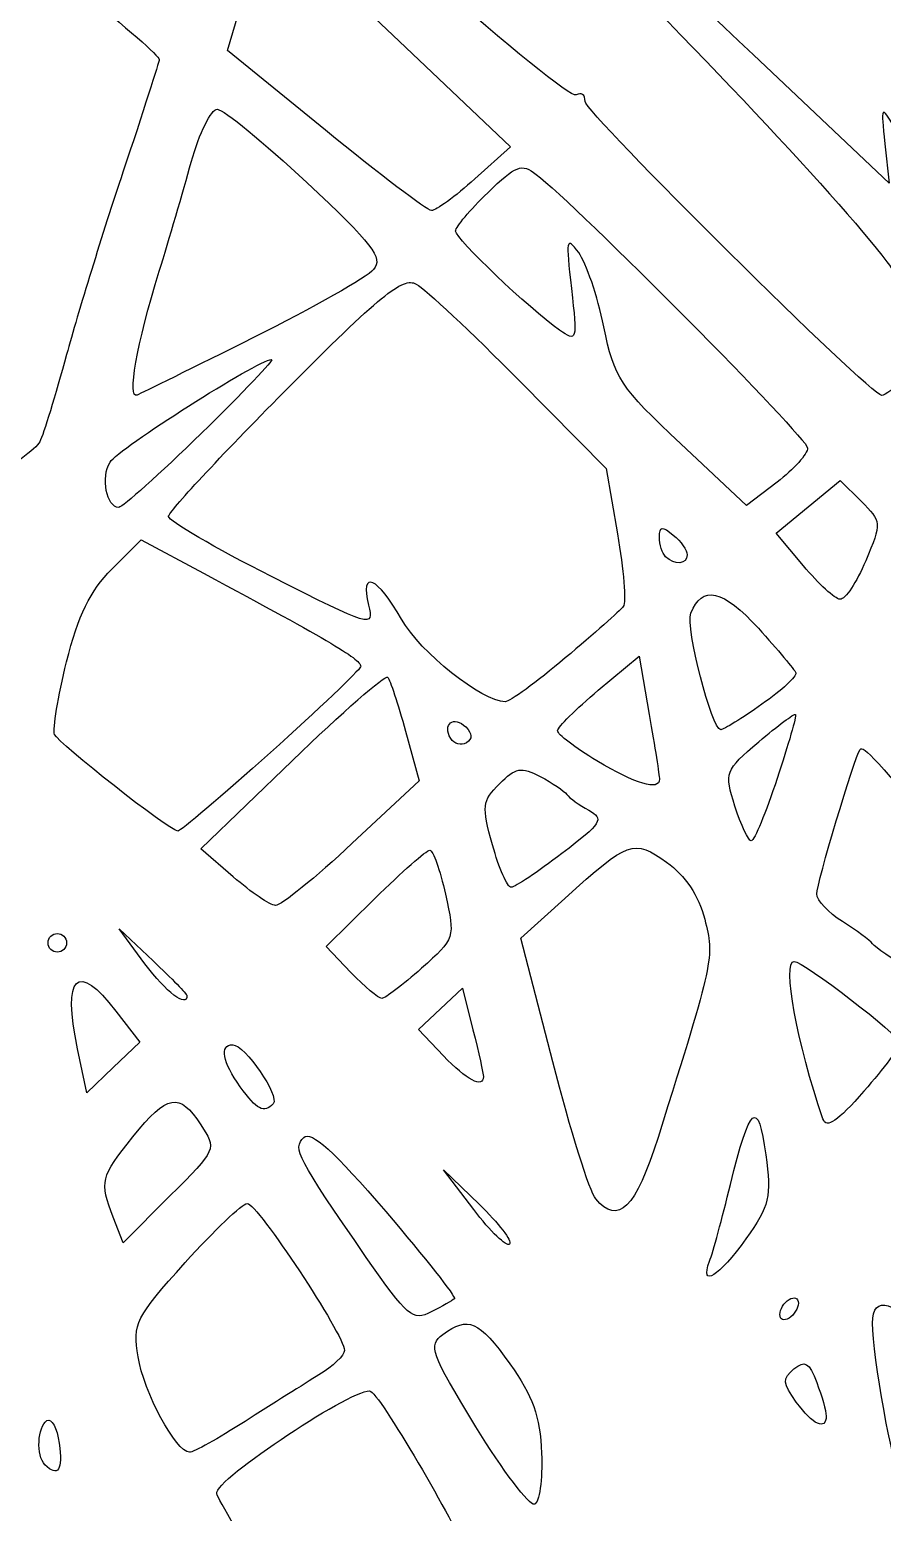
# Model space of a CAD drawing. Header units: centimetres. Extents: x -52 to 49, y -21 to 24.
# Drawn here: x -25.929 to -23.493, y -14.617 to -10.383 of the extents above; entities that cross this region are included whole.
import ezdxf

# ---------------------------------------------------------------- set-up
doc = ezdxf.new("R2010")
doc.units = ezdxf.units.CM
doc.header["$MEASUREMENT"] = 0
doc.layers.add('Layer 1', color=7, linetype='Continuous')

msp = doc.modelspace()

# ---------------------------------------------------------------- linework, layer by layer
at = {"layer": 'Layer 1'}
for points, knots in [([(-23.42414, -11.38012), (-23.37495, -11.33905), (-23.36972, -11.31777), (-23.38843, -11.23482), (-23.38843, -11.23482), (-23.40048, -11.18137), (-23.4418, -11.09641), (-23.48024, -11.04601), (-23.48024, -11.04601), (-23.62334, -10.85839), (-24.10602, -10.34735), (-24.46076, -10.00786), (-24.46076, -10.00786), (-24.82665, -9.65771), (-24.89526, -9.55938), (-24.62847, -9.76751), (-24.62847, -9.76751), (-24.44194, -9.91303), (-24.32393, -10.01885), (-23.86133, -10.45544), (-23.86133, -10.45544), (-23.86133, -10.45544), (-23.47359, -10.82137), (-23.47359, -10.82137), (-23.47359, -10.82137), (-23.47359, -10.82137), (-23.48579, -10.70897), (-23.48579, -10.70897), (-23.48579, -10.70897), (-23.4977, -10.5992), (-23.49706, -10.59812), (-23.45843, -10.66272), (-23.45843, -10.66272), (-23.43667, -10.6991), (-23.41091, -10.7749), (-23.40118, -10.83116), (-23.40118, -10.83116), (-23.38247, -10.93932), (-23.21178, -11.15806), (-23.17555, -11.12029), (-23.17555, -11.12029), (-23.16447, -11.10874), (-23.11673, -11.02785), (-23.06946, -10.94053), (-23.06946, -10.94053), (-23.02219, -10.85322), (-22.93738, -10.70535), (-22.88099, -10.61194), (-22.88099, -10.61194), (-22.8246, -10.51853), (-22.78193, -10.42719), (-22.78616, -10.40897), (-22.78616, -10.40897), (-22.79722, -10.36135), (-23.59565, -9.48545), (-24.12139, -8.94418), (-24.12139, -8.94418), (-24.12139, -8.94418), (-24.56991, -8.48242), (-24.56991, -8.48242), (-24.56991, -8.48242), (-24.56991, -8.48242), (-24.72344, -8.79866), (-24.72344, -8.79866), (-24.72344, -8.79866), (-24.90237, -9.16722), (-25.16892, -9.83084), (-25.15692, -9.87789), (-25.15692, -9.87789), (-25.14325, -9.93149), (-24.3953, -10.58691), (-24.36745, -10.56969), (-24.36745, -10.56969), (-24.35327, -10.56093), (-24.34195, -10.56935), (-24.3423, -10.58839), (-24.3423, -10.58839), (-24.34286, -10.61931), (-23.52748, -11.42726), (-23.495, -11.42796), (-23.495, -11.42796), (-23.48772, -11.42822), (-23.45584, -11.40659), (-23.42414, -11.38012)], [0, 0, 0, 0, 0.0454545, 0.0454545, 0.0454545, 0.0454545, 0.0909091, 0.0909091, 0.0909091, 0.0909091, 0.1363636, 0.1363636, 0.1363636, 0.1363636, 0.1818182, 0.1818182, 0.1818182, 0.1818182, 0.2272727, 0.2272727, 0.2272727, 0.2272727, 0.2727273, 0.2727273, 0.2727273, 0.2727273, 0.3181818, 0.3181818, 0.3181818, 0.3181818, 0.3636364, 0.3636364, 0.3636364, 0.3636364, 0.4090909, 0.4090909, 0.4090909, 0.4090909, 0.4545455, 0.4545455, 0.4545455, 0.4545455, 0.5, 0.5, 0.5, 0.5, 0.5454545, 0.5454545, 0.5454545, 0.5454545, 0.5909091, 0.5909091, 0.5909091, 0.5909091, 0.6363636, 0.6363636, 0.6363636, 0.6363636, 0.6818182, 0.6818182, 0.6818182, 0.6818182, 0.7272727, 0.7272727, 0.7272727, 0.7272727, 0.7727273, 0.7727273, 0.7727273, 0.7727273, 0.8181818, 0.8181818, 0.8181818, 0.8181818, 0.8636364, 0.8636364, 0.8636364, 0.8636364, 0.9090909, 0.9090909, 0.9090909, 0.9090909, 1, 1, 1, 1]), ([(-25.89974, -11.55991), (-25.88931, -11.53939), (-25.85488, -11.42736), (-25.82322, -11.31094), (-25.82322, -11.31094), (-25.79157, -11.19452), (-25.71911, -10.96013), (-25.66221, -10.79007), (-25.66221, -10.79007), (-25.60531, -10.62001), (-25.55875, -10.47518), (-25.55875, -10.46824), (-25.55875, -10.46824), (-25.55875, -10.4494), (-25.93204, -10.14408), (-26.23731, -9.91323), (-26.23731, -9.91323), (-26.48799, -9.72365), (-26.57352, -9.68012), (-26.59504, -9.73112), (-26.59504, -9.73112), (-26.59989, -9.74262), (-26.66041, -9.79226), (-26.72954, -9.84144), (-26.72954, -9.84144), (-26.79866, -9.89062), (-26.85522, -9.94424), (-26.85522, -9.9606), (-26.85522, -9.9606), (-26.85522, -9.97696), (-26.77321, -10.18098), (-26.67297, -10.41397), (-26.67297, -10.41397), (-26.57273, -10.64696), (-26.43495, -11.01553), (-26.3668, -11.23302), (-26.3668, -11.23302), (-26.29864, -11.4505), (-26.23161, -11.65626), (-26.21785, -11.69026), (-26.21785, -11.69026), (-26.21785, -11.69026), (-26.19282, -11.75208), (-26.19282, -11.75208), (-26.19282, -11.75208), (-26.19282, -11.75208), (-26.05577, -11.67465), (-26.05577, -11.67465), (-26.05577, -11.67465), (-25.98039, -11.63207), (-25.91019, -11.58043), (-25.89976, -11.55992), (-25.89976, -11.55992), (-25.89976, -11.55992), (-25.89974, -11.55991), (-25.89974, -11.55991)], [0, 0, 0, 0, 0.0666667, 0.0666667, 0.0666667, 0.0666667, 0.1333333, 0.1333333, 0.1333333, 0.1333333, 0.2, 0.2, 0.2, 0.2, 0.2666667, 0.2666667, 0.2666667, 0.2666667, 0.3333333, 0.3333333, 0.3333333, 0.3333333, 0.4, 0.4, 0.4, 0.4, 0.4666667, 0.4666667, 0.4666667, 0.4666667, 0.5333333, 0.5333333, 0.5333333, 0.5333333, 0.6, 0.6, 0.6, 0.6, 0.6666667, 0.6666667, 0.6666667, 0.6666667, 0.7333333, 0.7333333, 0.7333333, 0.7333333, 0.8, 0.8, 0.8, 0.8, 0.8666667, 0.8666667, 0.8666667, 0.8666667, 1, 1, 1, 1]), ([(-24.65689, -10.80932), (-24.65689, -10.80932), (-24.5556, -10.71781), (-24.5556, -10.71781), (-24.5556, -10.71781), (-24.5556, -10.71781), (-24.8916, -10.39922), (-24.8916, -10.39922), (-24.8916, -10.39922), (-25.07641, -10.22399), (-25.23424, -10.08063), (-25.24234, -10.08063), (-25.24234, -10.08063), (-25.25044, -10.08063), (-25.28106, -10.16211), (-25.31039, -10.26169), (-25.31039, -10.26169), (-25.31039, -10.26169), (-25.36371, -10.44275), (-25.36371, -10.44275), (-25.36371, -10.44275), (-25.36371, -10.44275), (-25.0842, -10.67063), (-25.0842, -10.67063), (-25.0842, -10.67063), (-24.93047, -10.79597), (-24.79422, -10.89904), (-24.78144, -10.89968), (-24.78144, -10.89968), (-24.76865, -10.90032), (-24.71261, -10.85966), (-24.6569, -10.80934), (-24.6569, -10.80934), (-24.6569, -10.80934), (-24.65689, -10.80932), (-24.65689, -10.80932)], [0, 0, 0, 0, 0.1, 0.1, 0.1, 0.1, 0.2, 0.2, 0.2, 0.2, 0.3, 0.3, 0.3, 0.3, 0.4, 0.4, 0.4, 0.4, 0.5, 0.5, 0.5, 0.5, 0.6, 0.6, 0.6, 0.6, 0.7, 0.7, 0.7, 0.7, 0.8, 0.8, 0.8, 0.8, 1, 1, 1, 1]), ([(-25.28894, -11.26241), (-25.11872, -11.17751), (-24.96461, -11.09017), (-24.94647, -11.06831), (-24.94647, -11.06831), (-24.9187, -11.03485), (-24.94875, -10.99566), (-25.1369, -10.82004), (-25.1369, -10.82004), (-25.25978, -10.70535), (-25.37486, -10.61112), (-25.39264, -10.61065), (-25.39264, -10.61065), (-25.41042, -10.61017), (-25.44399, -10.67826), (-25.46724, -10.76193), (-25.46724, -10.76193), (-25.49049, -10.8456), (-25.53153, -10.9855), (-25.55846, -11.07282), (-25.55846, -11.07282), (-25.62295, -11.28196), (-25.65113, -11.4393), (-25.62186, -11.42679), (-25.62186, -11.42679), (-25.60898, -11.42128), (-25.45916, -11.34731), (-25.28894, -11.26241)], [0, 0, 0, 0, 0.125, 0.125, 0.125, 0.125, 0.25, 0.25, 0.25, 0.25, 0.375, 0.375, 0.375, 0.375, 0.5, 0.5, 0.5, 0.5, 0.625, 0.625, 0.625, 0.625, 0.75, 0.75, 0.75, 0.75, 1, 1, 1, 1]), ([(-23.70667, -11.57798), (-23.70667, -11.55003), (-24.36744, -10.88369), (-24.48166, -10.79646), (-24.48166, -10.79646), (-24.52355, -10.76447), (-24.53966, -10.77055), (-24.62057, -10.84897), (-24.62057, -10.84897), (-24.6709, -10.89776), (-24.71209, -10.947), (-24.71209, -10.9584), (-24.71209, -10.9584), (-24.71209, -10.9804), (-24.50248, -11.18016), (-24.41535, -11.24118), (-24.41535, -11.24118), (-24.36517, -11.27633), (-24.36411, -11.2726), (-24.38158, -11.12222), (-24.38158, -11.12222), (-24.39793, -10.98143), (-24.39598, -10.9719), (-24.36061, -11.0199), (-24.36061, -11.0199), (-24.33916, -11.049), (-24.30694, -11.14425), (-24.28901, -11.23157), (-24.28901, -11.23157), (-24.25879, -11.3787), (-24.24266, -11.40318), (-24.06865, -11.56607), (-24.06865, -11.56607), (-24.06865, -11.56607), (-23.8809, -11.74182), (-23.8809, -11.74182), (-23.8809, -11.74182), (-23.8809, -11.74182), (-23.79379, -11.67538), (-23.79379, -11.67538), (-23.79379, -11.67538), (-23.74588, -11.63884), (-23.70668, -11.59501), (-23.70668, -11.57799), (-23.70668, -11.57799), (-23.70668, -11.57799), (-23.70667, -11.57798), (-23.70667, -11.57798)], [0, 0, 0, 0, 0.0769231, 0.0769231, 0.0769231, 0.0769231, 0.1538462, 0.1538462, 0.1538462, 0.1538462, 0.2307692, 0.2307692, 0.2307692, 0.2307692, 0.3076923, 0.3076923, 0.3076923, 0.3076923, 0.3846154, 0.3846154, 0.3846154, 0.3846154, 0.4615385, 0.4615385, 0.4615385, 0.4615385, 0.5384615, 0.5384615, 0.5384615, 0.5384615, 0.6153846, 0.6153846, 0.6153846, 0.6153846, 0.6923077, 0.6923077, 0.6923077, 0.6923077, 0.7692308, 0.7692308, 0.7692308, 0.7692308, 0.8461538, 0.8461538, 0.8461538, 0.8461538, 1, 1, 1, 1]), ([(-24.3988, -12.17745), (-24.31644, -12.10833), (-24.24202, -12.04222), (-24.23341, -12.03054), (-24.23341, -12.03054), (-24.22481, -12.01886), (-24.23217, -11.92543), (-24.24974, -11.8229), (-24.24974, -11.8229), (-24.24974, -11.8229), (-24.28171, -11.63649), (-24.28171, -11.63649), (-24.28171, -11.63649), (-24.28171, -11.63649), (-24.52996, -11.38593), (-24.52996, -11.38593), (-24.52996, -11.38593), (-24.6665, -11.24812), (-24.79909, -11.12383), (-24.82461, -11.10973), (-24.82461, -11.10973), (-24.86306, -11.08848), (-24.92759, -11.14114), (-25.20164, -11.41738), (-25.20164, -11.41738), (-25.38349, -11.60069), (-25.53228, -11.76089), (-25.53228, -11.77337), (-25.53228, -11.77337), (-25.53228, -11.78586), (-25.39985, -11.86319), (-25.238, -11.94523), (-25.238, -11.94523), (-24.9529, -12.08973), (-24.94425, -12.09228), (-24.96069, -12.02677), (-24.96069, -12.02677), (-24.98653, -11.92379), (-24.93448, -11.94607), (-24.86645, -12.06711), (-24.86645, -12.06711), (-24.81376, -12.16087), (-24.63659, -12.30213), (-24.57077, -12.30287), (-24.57077, -12.30287), (-24.55854, -12.30313), (-24.48115, -12.24657), (-24.39879, -12.17744), (-24.39879, -12.17744), (-24.39879, -12.17744), (-24.3988, -12.17745), (-24.3988, -12.17745)], [0, 0, 0, 0, 0.0714286, 0.0714286, 0.0714286, 0.0714286, 0.1428571, 0.1428571, 0.1428571, 0.1428571, 0.2142857, 0.2142857, 0.2142857, 0.2142857, 0.2857143, 0.2857143, 0.2857143, 0.2857143, 0.3571429, 0.3571429, 0.3571429, 0.3571429, 0.4285714, 0.4285714, 0.4285714, 0.4285714, 0.5, 0.5, 0.5, 0.5, 0.5714286, 0.5714286, 0.5714286, 0.5714286, 0.6428571, 0.6428571, 0.6428571, 0.6428571, 0.7142857, 0.7142857, 0.7142857, 0.7142857, 0.7857143, 0.7857143, 0.7857143, 0.7857143, 0.8571429, 0.8571429, 0.8571429, 0.8571429, 1, 1, 1, 1]), ([(-25.43811, -11.53583), (-25.31884, -11.41941), (-25.22873, -11.32459), (-25.23787, -11.32511), (-25.23787, -11.32511), (-25.27803, -11.32741), (-25.67516, -11.57971), (-25.69923, -11.61822), (-25.69923, -11.61822), (-25.72604, -11.66112), (-25.70908, -11.74749), (-25.67384, -11.74749), (-25.67384, -11.74749), (-25.66346, -11.74749), (-25.55739, -11.65224), (-25.43812, -11.53582), (-25.43812, -11.53582), (-25.43812, -11.53582), (-25.43811, -11.53583), (-25.43811, -11.53583)], [0, 0, 0, 0, 0.1666667, 0.1666667, 0.1666667, 0.1666667, 0.3333333, 0.3333333, 0.3333333, 0.3333333, 0.5, 0.5, 0.5, 0.5, 0.6666667, 0.6666667, 0.6666667, 0.6666667, 1, 1, 1, 1]), ([(-23.54088, -11.90039), (-23.49463, -11.79036), (-23.49476, -11.78864), (-23.55411, -11.72999), (-23.55411, -11.72999), (-23.55411, -11.72999), (-23.61406, -11.67074), (-23.61406, -11.67074), (-23.61406, -11.67074), (-23.61406, -11.67074), (-23.70529, -11.74579), (-23.70529, -11.74579), (-23.70529, -11.74579), (-23.70529, -11.74579), (-23.79652, -11.82084), (-23.79652, -11.82084), (-23.79652, -11.82084), (-23.79652, -11.82084), (-23.71852, -11.91455), (-23.71852, -11.91455), (-23.71852, -11.91455), (-23.67562, -11.96609), (-23.62861, -12.009), (-23.61406, -12.0099), (-23.61406, -12.0099), (-23.59951, -12.0108), (-23.56658, -11.96152), (-23.54088, -11.90039)], [0, 0, 0, 0, 0.125, 0.125, 0.125, 0.125, 0.25, 0.25, 0.25, 0.25, 0.375, 0.375, 0.375, 0.375, 0.5, 0.5, 0.5, 0.5, 0.625, 0.625, 0.625, 0.625, 0.75, 0.75, 0.75, 0.75, 1, 1, 1, 1]), ([(-24.05063, -11.88303), (-24.05063, -11.87026), (-24.06849, -11.84499), (-24.09032, -11.82687), (-24.09032, -11.82687), (-24.12251, -11.80016), (-24.13001, -11.80121), (-24.13001, -11.83245), (-24.13001, -11.83245), (-24.13001, -11.85364), (-24.12207, -11.87891), (-24.11237, -11.88861), (-24.11237, -11.88861), (-24.08724, -11.91374), (-24.05063, -11.91043), (-24.05063, -11.88303)], [0, 0, 0, 0, 0.2, 0.2, 0.2, 0.2, 0.4, 0.4, 0.4, 0.4, 0.6, 0.6, 0.6, 0.6, 1, 1, 1, 1]), ([(-25.24125, -12.44749), (-25.10301, -12.32318), (-24.98703, -12.21305), (-24.98352, -12.20277), (-24.98352, -12.20277), (-24.97731, -12.18455), (-25.06753, -12.13081), (-25.43237, -11.93539), (-25.43237, -11.93539), (-25.43237, -11.93539), (-25.61026, -11.84011), (-25.61026, -11.84011), (-25.61026, -11.84011), (-25.61026, -11.84011), (-25.69442, -11.92408), (-25.69442, -11.92408), (-25.69442, -11.92408), (-25.75561, -11.98513), (-25.79079, -12.05736), (-25.8233, -12.18866), (-25.8233, -12.18866), (-25.84789, -12.288), (-25.86327, -12.38118), (-25.85747, -12.39573), (-25.85747, -12.39573), (-25.84724, -12.42138), (-25.53245, -12.66859), (-25.50582, -12.67188), (-25.50582, -12.67188), (-25.49854, -12.67278), (-25.37948, -12.5718), (-25.24124, -12.44749), (-25.24124, -12.44749), (-25.24124, -12.44749), (-25.24125, -12.44749), (-25.24125, -12.44749)], [0, 0, 0, 0, 0.1, 0.1, 0.1, 0.1, 0.2, 0.2, 0.2, 0.2, 0.3, 0.3, 0.3, 0.3, 0.4, 0.4, 0.4, 0.4, 0.5, 0.5, 0.5, 0.5, 0.6, 0.6, 0.6, 0.6, 0.7, 0.7, 0.7, 0.7, 0.8, 0.8, 0.8, 0.8, 1, 1, 1, 1]), ([(-23.83718, -12.30974), (-23.78062, -12.26972), (-23.73705, -12.22949), (-23.74035, -12.22034), (-23.74035, -12.22034), (-23.74365, -12.21119), (-23.79183, -12.15368), (-23.84742, -12.09254), (-23.84742, -12.09254), (-23.9479, -11.98203), (-24.00909, -11.96846), (-24.04029, -12.04976), (-24.04029, -12.04976), (-24.05585, -12.09032), (-23.98087, -12.3825), (-23.9549, -12.3825), (-23.9549, -12.3825), (-23.94672, -12.3825), (-23.89375, -12.34976), (-23.83719, -12.30974), (-23.83719, -12.30974), (-23.83719, -12.30974), (-23.83718, -12.30974), (-23.83718, -12.30974)], [0, 0, 0, 0, 0.1428571, 0.1428571, 0.1428571, 0.1428571, 0.2857143, 0.2857143, 0.2857143, 0.2857143, 0.4285714, 0.4285714, 0.4285714, 0.4285714, 0.5714286, 0.5714286, 0.5714286, 0.5714286, 0.7142857, 0.7142857, 0.7142857, 0.7142857, 1, 1, 1, 1]), ([(-24.13, -12.52357), (-24.13, -12.51385), (-24.14306, -12.43088), (-24.15903, -12.3392), (-24.15903, -12.3392), (-24.15903, -12.3392), (-24.18806, -12.1725), (-24.18806, -12.1725), (-24.18806, -12.1725), (-24.18806, -12.1725), (-24.30455, -12.26987), (-24.30455, -12.26987), (-24.30455, -12.26987), (-24.36862, -12.32343), (-24.42104, -12.37542), (-24.42104, -12.38541), (-24.42104, -12.38541), (-24.42104, -12.3954), (-24.37044, -12.43409), (-24.30859, -12.47138), (-24.30859, -12.47138), (-24.19762, -12.53829), (-24.13, -12.55805), (-24.13, -12.52357)], [0, 0, 0, 0, 0.1428571, 0.1428571, 0.1428571, 0.1428571, 0.2857143, 0.2857143, 0.2857143, 0.2857143, 0.4285714, 0.4285714, 0.4285714, 0.4285714, 0.5714286, 0.5714286, 0.5714286, 0.5714286, 0.7142857, 0.7142857, 0.7142857, 0.7142857, 1, 1, 1, 1]), ([(-25.00725, -12.70661), (-25.00725, -12.70661), (-24.81659, -12.52802), (-24.81659, -12.52802), (-24.81659, -12.52802), (-24.81659, -12.52802), (-24.85527, -12.38638), (-24.85527, -12.38638), (-24.85527, -12.38638), (-24.87654, -12.30848), (-24.89953, -12.23915), (-24.90636, -12.23233), (-24.90636, -12.23233), (-24.91319, -12.2255), (-25.03598, -12.33311), (-25.17923, -12.47145), (-25.17923, -12.47145), (-25.17923, -12.47145), (-25.43969, -12.72298), (-25.43969, -12.72298), (-25.43969, -12.72298), (-25.43969, -12.72298), (-25.34709, -12.80302), (-25.34709, -12.80302), (-25.34709, -12.80302), (-25.29616, -12.84704), (-25.24176, -12.88354), (-25.2262, -12.88414), (-25.2262, -12.88414), (-25.21064, -12.88472), (-25.11212, -12.80485), (-25.00726, -12.70662), (-25.00726, -12.70662), (-25.00726, -12.70662), (-25.00725, -12.70661), (-25.00725, -12.70661)], [0, 0, 0, 0, 0.1, 0.1, 0.1, 0.1, 0.2, 0.2, 0.2, 0.2, 0.3, 0.3, 0.3, 0.3, 0.4, 0.4, 0.4, 0.4, 0.5, 0.5, 0.5, 0.5, 0.6, 0.6, 0.6, 0.6, 0.7, 0.7, 0.7, 0.7, 0.8, 0.8, 0.8, 0.8, 1, 1, 1, 1]), ([(-24.68288, -12.37466), (-24.71684, -12.3407), (-24.75128, -12.36695), (-24.72613, -12.40763), (-24.72613, -12.40763), (-24.71639, -12.42339), (-24.6963, -12.42879), (-24.68149, -12.41963), (-24.68149, -12.41963), (-24.66342, -12.40846), (-24.66387, -12.39366), (-24.68287, -12.37466), (-24.68287, -12.37466), (-24.68287, -12.37466), (-24.68288, -12.37466), (-24.68288, -12.37466)], [0, 0, 0, 0, 0.2, 0.2, 0.2, 0.2, 0.4, 0.4, 0.4, 0.4, 0.6, 0.6, 0.6, 0.6, 1, 1, 1, 1]), ([(-23.79371, -12.52192), (-23.76155, -12.42468), (-23.73801, -12.34233), (-23.74141, -12.33893), (-23.74141, -12.33893), (-23.74481, -12.33553), (-23.79209, -12.37073), (-23.84649, -12.41715), (-23.84649, -12.41715), (-23.94312, -12.49962), (-23.94467, -12.50382), (-23.91419, -12.60077), (-23.91419, -12.60077), (-23.89703, -12.65534), (-23.87606, -12.6997), (-23.86759, -12.69935), (-23.86759, -12.69935), (-23.85912, -12.69901), (-23.82587, -12.61915), (-23.79371, -12.52191), (-23.79371, -12.52191), (-23.79371, -12.52191), (-23.79371, -12.52192), (-23.79371, -12.52192)], [0, 0, 0, 0, 0.1428571, 0.1428571, 0.1428571, 0.1428571, 0.2857143, 0.2857143, 0.2857143, 0.2857143, 0.4285714, 0.4285714, 0.4285714, 0.4285714, 0.5714286, 0.5714286, 0.5714286, 0.5714286, 0.7142857, 0.7142857, 0.7142857, 0.7142857, 1, 1, 1, 1]), ([(-23.20552, -13.03234), (-23.20552, -13.03234), (-23.11733, -12.94135), (-23.11733, -12.94135), (-23.11733, -12.94135), (-23.11733, -12.94135), (-23.29933, -12.72145), (-23.29933, -12.72145), (-23.29933, -12.72145), (-23.50936, -12.46768), (-23.54792, -12.42542), (-23.55712, -12.43888), (-23.55712, -12.43888), (-23.57329, -12.4625), (-23.68094, -12.82227), (-23.68059, -12.85152), (-23.68059, -12.85152), (-23.68033, -12.86938), (-23.64746, -12.90482), (-23.60745, -12.93028), (-23.60745, -12.93028), (-23.56743, -12.95575), (-23.52874, -12.98429), (-23.52146, -12.99371), (-23.52146, -12.99371), (-23.50451, -13.01565), (-23.32773, -13.1231), (-23.30837, -13.12323), (-23.30837, -13.12323), (-23.30031, -13.12323), (-23.25403, -13.08238), (-23.20552, -13.03234)], [0, 0, 0, 0, 0.1111111, 0.1111111, 0.1111111, 0.1111111, 0.2222222, 0.2222222, 0.2222222, 0.2222222, 0.3333333, 0.3333333, 0.3333333, 0.3333333, 0.4444444, 0.4444444, 0.4444444, 0.4444444, 0.5555556, 0.5555556, 0.5555556, 0.5555556, 0.6666667, 0.6666667, 0.6666667, 0.6666667, 0.7777778, 0.7777778, 0.7777778, 0.7777778, 1, 1, 1, 1]), ([(-24.40833, -12.73596), (-24.29443, -12.64899), (-24.28699, -12.637), (-24.33176, -12.61255), (-24.33176, -12.61255), (-24.35904, -12.59765), (-24.3873, -12.57729), (-24.39458, -12.56732), (-24.39458, -12.56732), (-24.40186, -12.55734), (-24.43605, -12.53429), (-24.47056, -12.5161), (-24.47056, -12.5161), (-24.52474, -12.48754), (-24.54065, -12.49036), (-24.58698, -12.53669), (-24.58698, -12.53669), (-24.63639, -12.5861), (-24.63796, -12.59996), (-24.60678, -12.71133), (-24.60678, -12.71133), (-24.58815, -12.77786), (-24.56426, -12.8323), (-24.55369, -12.8323), (-24.55369, -12.8323), (-24.54312, -12.8323), (-24.47771, -12.78895), (-24.40832, -12.73597), (-24.40832, -12.73597), (-24.40832, -12.73597), (-24.40833, -12.73596), (-24.40833, -12.73596)], [0, 0, 0, 0, 0.1111111, 0.1111111, 0.1111111, 0.1111111, 0.2222222, 0.2222222, 0.2222222, 0.2222222, 0.3333333, 0.3333333, 0.3333333, 0.3333333, 0.4444444, 0.4444444, 0.4444444, 0.4444444, 0.5555556, 0.5555556, 0.5555556, 0.5555556, 0.6666667, 0.6666667, 0.6666667, 0.6666667, 0.7777778, 0.7777778, 0.7777778, 0.7777778, 1, 1, 1, 1]), ([(-24.13382, -13.54667), (-23.97349, -13.03618), (-23.97287, -13.03328), (-24.00074, -12.92377), (-24.00074, -12.92377), (-24.01815, -12.85538), (-24.05586, -12.7989), (-24.10946, -12.76091), (-24.10946, -12.76091), (-24.20411, -12.69384), (-24.21749, -12.6986), (-24.40057, -12.8645), (-24.40057, -12.8645), (-24.40057, -12.8645), (-24.52563, -12.97782), (-24.52563, -12.97782), (-24.52563, -12.97782), (-24.52563, -12.97782), (-24.43459, -13.33116), (-24.43459, -13.33116), (-24.43459, -13.33116), (-24.38452, -13.5255), (-24.32934, -13.70162), (-24.31197, -13.72256), (-24.31197, -13.72256), (-24.24841, -13.79914), (-24.19725, -13.74864), (-24.13382, -13.54668), (-24.13382, -13.54668), (-24.13382, -13.54668), (-24.13382, -13.54667), (-24.13382, -13.54667)], [0, 0, 0, 0, 0.1111111, 0.1111111, 0.1111111, 0.1111111, 0.2222222, 0.2222222, 0.2222222, 0.2222222, 0.3333333, 0.3333333, 0.3333333, 0.3333333, 0.4444444, 0.4444444, 0.4444444, 0.4444444, 0.5555556, 0.5555556, 0.5555556, 0.5555556, 0.6666667, 0.6666667, 0.6666667, 0.6666667, 0.7777778, 0.7777778, 0.7777778, 0.7777778, 1, 1, 1, 1]), ([(-24.80958, -13.0638), (-24.71365, -12.97834), (-24.71322, -12.97703), (-24.74117, -12.85213), (-24.74117, -12.85213), (-24.75663, -12.78301), (-24.77688, -12.72645), (-24.78616, -12.72645), (-24.78616, -12.72645), (-24.79544, -12.72645), (-24.86579, -12.78843), (-24.9425, -12.86419), (-24.9425, -12.86419), (-24.9425, -12.86419), (-25.08197, -13.00193), (-25.08197, -13.00193), (-25.08197, -13.00193), (-25.08197, -13.00193), (-25.01114, -13.07586), (-25.01114, -13.07586), (-25.01114, -13.07586), (-24.97219, -13.11652), (-24.93262, -13.14979), (-24.92321, -13.14979), (-24.92321, -13.14979), (-24.91381, -13.14979), (-24.86267, -13.11109), (-24.80958, -13.0638)], [0, 0, 0, 0, 0.125, 0.125, 0.125, 0.125, 0.25, 0.25, 0.25, 0.25, 0.375, 0.375, 0.375, 0.375, 0.5, 0.5, 0.5, 0.5, 0.625, 0.625, 0.625, 0.625, 0.75, 0.75, 0.75, 0.75, 1, 1, 1, 1]), ([(-25.47938, -13.14175), (-25.47938, -13.13733), (-25.52297, -13.09268), (-25.57624, -13.04253), (-25.57624, -13.04253), (-25.57624, -13.04253), (-25.6731, -12.95135), (-25.6731, -12.95135), (-25.6731, -12.95135), (-25.6731, -12.95135), (-25.59956, -13.05057), (-25.59956, -13.05057), (-25.59956, -13.05057), (-25.53886, -13.13246), (-25.47938, -13.17759), (-25.47938, -13.14175)], [0, 0, 0, 0, 0.2, 0.2, 0.2, 0.2, 0.4, 0.4, 0.4, 0.4, 0.6, 0.6, 0.6, 0.6, 1, 1, 1, 1]), ([(-25.82333, -12.99104), (-25.82333, -12.97649), (-25.83524, -12.96458), (-25.84979, -12.96458), (-25.84979, -12.96458), (-25.86434, -12.96458), (-25.87625, -12.97649), (-25.87625, -12.99104), (-25.87625, -12.99104), (-25.87625, -13.00559), (-25.86434, -13.0175), (-25.84979, -13.0175), (-25.84979, -13.0175), (-25.83524, -13.0175), (-25.82333, -13.00559), (-25.82333, -12.99104)], [0, 0, 0, 0, 0.2, 0.2, 0.2, 0.2, 0.4, 0.4, 0.4, 0.4, 0.6, 0.6, 0.6, 0.6, 1, 1, 1, 1]), ([(-25.68236, -13.18587), (-25.79237, -13.04164), (-25.83639, -13.08499), (-25.79186, -13.29373), (-25.79186, -13.29373), (-25.79186, -13.29373), (-25.7651, -13.41918), (-25.7651, -13.41918), (-25.7651, -13.41918), (-25.7651, -13.41918), (-25.68978, -13.34703), (-25.68978, -13.34703), (-25.68978, -13.34703), (-25.68978, -13.34703), (-25.61446, -13.27487), (-25.61446, -13.27487), (-25.61446, -13.27487), (-25.61446, -13.27487), (-25.68234, -13.18587), (-25.68234, -13.18587), (-25.68234, -13.18587), (-25.68234, -13.18587), (-25.68236, -13.18587), (-25.68236, -13.18587)], [0, 0, 0, 0, 0.1428571, 0.1428571, 0.1428571, 0.1428571, 0.2857143, 0.2857143, 0.2857143, 0.2857143, 0.4285714, 0.4285714, 0.4285714, 0.4285714, 0.5714286, 0.5714286, 0.5714286, 0.5714286, 0.7142857, 0.7142857, 0.7142857, 0.7142857, 1, 1, 1, 1]), ([(-23.44215, -13.2763), (-23.44215, -13.25671), (-23.71959, -13.04396), (-23.74522, -13.04396), (-23.74522, -13.04396), (-23.77987, -13.04396), (-23.7368, -13.27931), (-23.66291, -13.49375), (-23.66291, -13.49375), (-23.65294, -13.52268), (-23.62117, -13.50116), (-23.54573, -13.41437), (-23.54573, -13.41437), (-23.4888, -13.34889), (-23.44219, -13.28675), (-23.44215, -13.2763)], [0, 0, 0, 0, 0.2, 0.2, 0.2, 0.2, 0.4, 0.4, 0.4, 0.4, 0.6, 0.6, 0.6, 0.6, 1, 1, 1, 1]), ([(-24.63271, -13.37317), (-24.63271, -13.36506), (-24.64618, -13.30493), (-24.66265, -13.23953), (-24.66265, -13.23953), (-24.66265, -13.23953), (-24.69259, -13.12064), (-24.69259, -13.12064), (-24.69259, -13.12064), (-24.69259, -13.12064), (-24.75554, -13.17978), (-24.75554, -13.17978), (-24.75554, -13.17978), (-24.75554, -13.17978), (-24.81848, -13.23891), (-24.81848, -13.23891), (-24.81848, -13.23891), (-24.81848, -13.23891), (-24.74711, -13.31341), (-24.74711, -13.31341), (-24.74711, -13.31341), (-24.68068, -13.38275), (-24.63272, -13.40781), (-24.63272, -13.37317), (-24.63272, -13.37317), (-24.63272, -13.37317), (-24.63271, -13.37317), (-24.63271, -13.37317)], [0, 0, 0, 0, 0.125, 0.125, 0.125, 0.125, 0.25, 0.25, 0.25, 0.25, 0.375, 0.375, 0.375, 0.375, 0.5, 0.5, 0.5, 0.5, 0.625, 0.625, 0.625, 0.625, 0.75, 0.75, 0.75, 0.75, 1, 1, 1, 1]), ([(-25.23321, -13.45044), (-25.2127, -13.42993), (-25.31428, -13.28209), (-25.34888, -13.28209), (-25.34888, -13.28209), (-25.38713, -13.28209), (-25.37812, -13.33198), (-25.32723, -13.40196), (-25.32723, -13.40196), (-25.27851, -13.46896), (-25.26083, -13.47807), (-25.2332, -13.45044), (-25.2332, -13.45044), (-25.2332, -13.45044), (-25.23321, -13.45044), (-25.23321, -13.45044)], [0, 0, 0, 0, 0.2, 0.2, 0.2, 0.2, 0.4, 0.4, 0.4, 0.4, 0.6, 0.6, 0.6, 0.6, 1, 1, 1, 1]), ([(-25.43987, -13.51042), (-25.50144, -13.41646), (-25.53516, -13.4225), (-25.6337, -13.54512), (-25.6337, -13.54512), (-25.72681, -13.66098), (-25.72926, -13.67104), (-25.68978, -13.77488), (-25.68978, -13.77488), (-25.68978, -13.77488), (-25.66206, -13.84779), (-25.66206, -13.84779), (-25.66206, -13.84779), (-25.66206, -13.84779), (-25.52817, -13.7139), (-25.52817, -13.7139), (-25.52817, -13.7139), (-25.39433, -13.58006), (-25.3943, -13.57998), (-25.43987, -13.51042)], [0, 0, 0, 0, 0.1666667, 0.1666667, 0.1666667, 0.1666667, 0.3333333, 0.3333333, 0.3333333, 0.3333333, 0.5, 0.5, 0.5, 0.5, 0.6666667, 0.6666667, 0.6666667, 0.6666667, 1, 1, 1, 1]), ([(-23.8829, -13.83625), (-23.81548, -13.74096), (-23.80967, -13.71637), (-23.82619, -13.59622), (-23.82619, -13.59622), (-23.84856, -13.43356), (-23.87136, -13.45282), (-23.9272, -13.68154), (-23.9272, -13.68154), (-23.95064, -13.77755), (-23.97737, -13.87578), (-23.98659, -13.89982), (-23.98659, -13.89982), (-24.0172, -13.97958), (-23.95913, -13.94398), (-23.8829, -13.83625)], [0, 0, 0, 0, 0.2, 0.2, 0.2, 0.2, 0.4, 0.4, 0.4, 0.4, 0.6, 0.6, 0.6, 0.6, 1, 1, 1, 1]), ([(-24.71565, -14.00746), (-24.71033, -14.0029), (-24.79856, -13.89093), (-24.91171, -13.75863), (-24.91171, -13.75863), (-25.05846, -13.58705), (-25.12559, -13.52625), (-25.14588, -13.54654), (-25.14588, -13.54654), (-25.17816, -13.57882), (-25.16562, -13.60289), (-24.96727, -13.88925), (-24.96727, -13.88925), (-24.85001, -14.05854), (-24.83386, -14.07214), (-24.78206, -14.04523), (-24.78206, -14.04523), (-24.75085, -14.02901), (-24.72097, -14.01202), (-24.71565, -14.00746)], [0, 0, 0, 0, 0.1666667, 0.1666667, 0.1666667, 0.1666667, 0.3333333, 0.3333333, 0.3333333, 0.3333333, 0.5, 0.5, 0.5, 0.5, 0.6666667, 0.6666667, 0.6666667, 0.6666667, 1, 1, 1, 1]), ([(-24.64496, -13.73761), (-24.64496, -13.73761), (-24.74717, -13.63927), (-24.74717, -13.63927), (-24.74717, -13.63927), (-24.74717, -13.63927), (-24.66029, -13.75294), (-24.66029, -13.75294), (-24.66029, -13.75294), (-24.61251, -13.81546), (-24.56651, -13.85971), (-24.55808, -13.85128), (-24.55808, -13.85128), (-24.54965, -13.84285), (-24.58874, -13.7917), (-24.64496, -13.73761)], [0, 0, 0, 0, 0.2, 0.2, 0.2, 0.2, 0.4, 0.4, 0.4, 0.4, 0.6, 0.6, 0.6, 0.6, 1, 1, 1, 1]), ([(-25.3136, -14.35767), (-25.23743, -14.30895), (-25.14236, -14.24915), (-25.10234, -14.22477), (-25.10234, -14.22477), (-25.06232, -14.20039), (-25.02958, -14.16899), (-25.02958, -14.15498), (-25.02958, -14.15498), (-25.02958, -14.11124), (-25.27951, -13.73371), (-25.30739, -13.73533), (-25.30739, -13.73533), (-25.32194, -13.73618), (-25.40172, -13.81218), (-25.48467, -13.90422), (-25.48467, -13.90422), (-25.62619, -14.06124), (-25.63449, -14.07781), (-25.61923, -14.17292), (-25.61923, -14.17292), (-25.60302, -14.27394), (-25.51083, -14.4453), (-25.47236, -14.44593), (-25.47236, -14.44593), (-25.46122, -14.44619), (-25.38978, -14.4064), (-25.31361, -14.35768), (-25.31361, -14.35768), (-25.31361, -14.35768), (-25.3136, -14.35767), (-25.3136, -14.35767)], [0, 0, 0, 0, 0.1111111, 0.1111111, 0.1111111, 0.1111111, 0.2222222, 0.2222222, 0.2222222, 0.2222222, 0.3333333, 0.3333333, 0.3333333, 0.3333333, 0.4444444, 0.4444444, 0.4444444, 0.4444444, 0.5555556, 0.5555556, 0.5555556, 0.5555556, 0.6666667, 0.6666667, 0.6666667, 0.6666667, 0.7777778, 0.7777778, 0.7777778, 0.7777778, 1, 1, 1, 1]), ([(-23.73313, -14.01979), (-23.73313, -14.00524), (-23.74504, -14.00069), (-23.75959, -14.00968), (-23.75959, -14.00968), (-23.77414, -14.01867), (-23.78605, -14.03794), (-23.78605, -14.05249), (-23.78605, -14.05249), (-23.78605, -14.06704), (-23.77414, -14.07159), (-23.75959, -14.0626), (-23.75959, -14.0626), (-23.74504, -14.05361), (-23.73313, -14.03434), (-23.73313, -14.01979)], [0, 0, 0, 0, 0.2, 0.2, 0.2, 0.2, 0.4, 0.4, 0.4, 0.4, 0.6, 0.6, 0.6, 0.6, 1, 1, 1, 1]), ([(-23.35518, -14.36484), (-23.35518, -14.36484), (-23.28151, -14.23128), (-23.28151, -14.23128), (-23.28151, -14.23128), (-23.28151, -14.23128), (-23.36402, -14.1271), (-23.36402, -14.1271), (-23.36402, -14.1271), (-23.45418, -14.01326), (-23.52146, -13.992), (-23.52146, -14.07735), (-23.52146, -14.07735), (-23.52146, -14.17032), (-23.46166, -14.49919), (-23.44482, -14.49878), (-23.44482, -14.49878), (-23.43604, -14.49852), (-23.3957, -14.4383), (-23.35518, -14.36483), (-23.35518, -14.36483), (-23.35518, -14.36483), (-23.35518, -14.36484), (-23.35518, -14.36484)], [0, 0, 0, 0, 0.1428571, 0.1428571, 0.1428571, 0.1428571, 0.2857143, 0.2857143, 0.2857143, 0.2857143, 0.4285714, 0.4285714, 0.4285714, 0.4285714, 0.5714286, 0.5714286, 0.5714286, 0.5714286, 0.7142857, 0.7142857, 0.7142857, 0.7142857, 1, 1, 1, 1]), ([(-24.46661, -14.44877), (-24.47117, -14.34228), (-24.49149, -14.28497), (-24.55708, -14.19363), (-24.55708, -14.19363), (-24.64719, -14.06816), (-24.67488, -14.05602), (-24.74835, -14.10975), (-24.74835, -14.10975), (-24.79121, -14.14109), (-24.78406, -14.16108), (-24.65419, -14.37292), (-24.65419, -14.37292), (-24.57689, -14.49901), (-24.50174, -14.59856), (-24.48719, -14.59414), (-24.48719, -14.59414), (-24.47264, -14.58972), (-24.46338, -14.5243), (-24.46661, -14.44877)], [0, 0, 0, 0, 0.1666667, 0.1666667, 0.1666667, 0.1666667, 0.3333333, 0.3333333, 0.3333333, 0.3333333, 0.5, 0.5, 0.5, 0.5, 0.6666667, 0.6666667, 0.6666667, 0.6666667, 1, 1, 1, 1]), ([(-23.65375, -14.34214), (-23.65375, -14.32854), (-23.66585, -14.28557), (-23.68065, -14.24666), (-23.68065, -14.24666), (-23.70272, -14.18862), (-23.71446, -14.18165), (-23.74605, -14.20787), (-23.74605, -14.20787), (-23.77954, -14.23567), (-23.77862, -14.24799), (-23.739, -14.30252), (-23.739, -14.30252), (-23.69182, -14.36745), (-23.65375, -14.38514), (-23.65375, -14.34214)], [0, 0, 0, 0, 0.2, 0.2, 0.2, 0.2, 0.4, 0.4, 0.4, 0.4, 0.6, 0.6, 0.6, 0.6, 1, 1, 1, 1]), ([(-24.81245, -14.88026), (-24.7427, -14.81501), (-24.68563, -14.74827), (-24.68563, -14.73195), (-24.68563, -14.73195), (-24.68563, -14.69452), (-24.91995, -14.29298), (-24.95411, -14.27187), (-24.95411, -14.27187), (-24.98846, -14.25064), (-25.40432, -14.52609), (-25.39454, -14.56359), (-25.39454, -14.56359), (-25.39027, -14.57996), (-25.31583, -14.708), (-25.22912, -14.84812), (-25.22912, -14.84812), (-25.22912, -14.84812), (-25.07147, -15.10288), (-25.07147, -15.10288), (-25.07147, -15.10288), (-25.07147, -15.10288), (-25.00537, -15.05089), (-25.00537, -15.05089), (-25.00537, -15.05089), (-24.96902, -15.02229), (-24.8822, -14.94551), (-24.81245, -14.88027), (-24.81245, -14.88027), (-24.81245, -14.88027), (-24.81245, -14.88026), (-24.81245, -14.88026)], [0, 0, 0, 0, 0.1111111, 0.1111111, 0.1111111, 0.1111111, 0.2222222, 0.2222222, 0.2222222, 0.2222222, 0.3333333, 0.3333333, 0.3333333, 0.3333333, 0.4444444, 0.4444444, 0.4444444, 0.4444444, 0.5555556, 0.5555556, 0.5555556, 0.5555556, 0.6666667, 0.6666667, 0.6666667, 0.6666667, 0.7777778, 0.7777778, 0.7777778, 0.7777778, 1, 1, 1, 1]), ([(-25.84411, -14.42006), (-25.8505, -14.37655), (-25.86629, -14.34749), (-25.87922, -14.35548), (-25.87922, -14.35548), (-25.90673, -14.37248), (-25.91061, -14.456), (-25.88508, -14.48153), (-25.88508, -14.48153), (-25.84793, -14.51868), (-25.83295, -14.49619), (-25.84412, -14.42006), (-25.84412, -14.42006), (-25.84412, -14.42006), (-25.84411, -14.42006), (-25.84411, -14.42006)], [0, 0, 0, 0, 0.2, 0.2, 0.2, 0.2, 0.4, 0.4, 0.4, 0.4, 0.6, 0.6, 0.6, 0.6, 1, 1, 1, 1])]:
    msp.add_open_spline(points, degree=3, knots=knots, dxfattribs=at)

doc.saveas('drawing.dxf')
